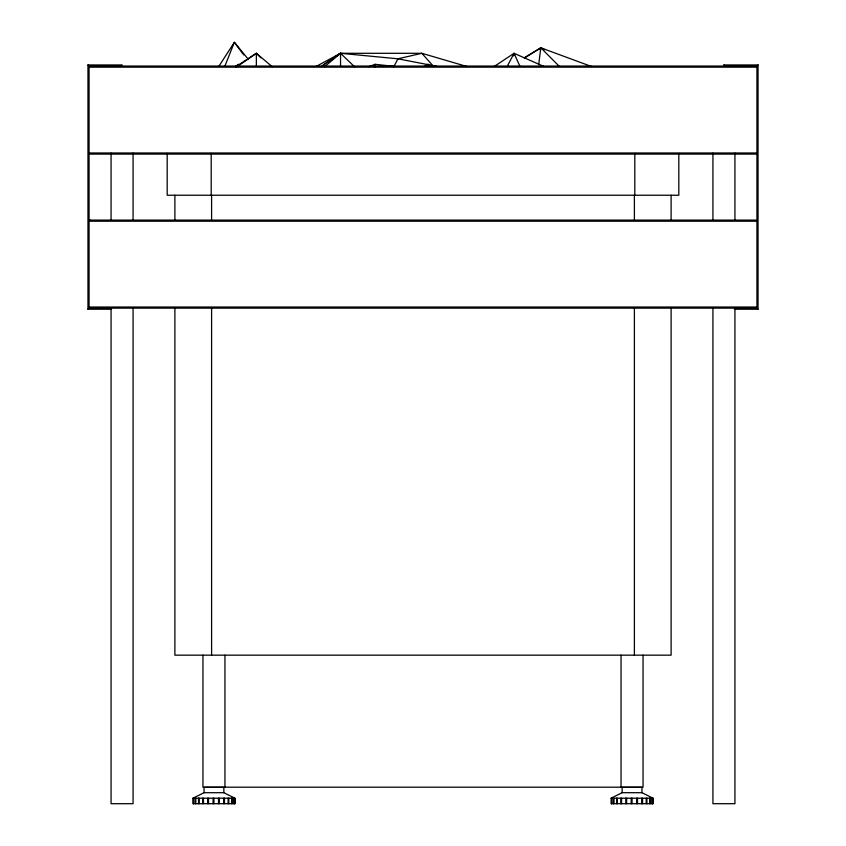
<?xml version="1.0" encoding="UTF-8"?>
<svg xmlns="http://www.w3.org/2000/svg" width="846" height="846" viewBox="0 0 846 846"><rect width="100%" height="100%" fill="white"/><g stroke="black" fill="none" stroke-linecap="round" stroke-linejoin="round"><path stroke-width="1.27" d="M538.691 64.634L540.816 47.799L591.481 66.496M513.681 55.868L514.061 53.298L543.957 66.485M224.761 66.453L234.363 42.3L248.47 59.474M393.75 66.771L397.948 58.808L421.858 53.298L466.865 66.506M507.441 65.914L514.061 53.298L520.036 66.538M218.733 66.506L234.363 42.3L243.754 54.937M538.987 49.639L540.816 47.799L544.348 49.544M90.162 66.062L89.063 67.162L756.937 67.162L755.838 66.062M120.967 66.062L122.067 64.962L87.963 64.962L87.963 309.234L111.577 309.234M87.963 309.234L89.063 308.134L756.937 308.134L758.037 309.234L734.423 309.234M87.963 64.962L89.063 66.062L756.937 66.062L758.037 64.962L723.933 64.962L723.933 66.062M755.838 308.134L756.937 307.035L89.063 307.035L90.162 308.134M324.61 66.697L340.536 53.298L421.858 53.298L433.237 66.136M235.59 66.665L238.699 64.307L235.505 66.506M236.933 66.771L256.359 53.298L272.222 66.697M321.205 66.633L340.536 53.298L397.948 58.808L436.917 66.369M323.204 64.931L340.536 53.298L354.506 66.739M494.339 66.379L514.061 53.298M331.844 59.009L340.536 53.298L340.536 65.999M236.817 66.083L256.359 53.298L260.938 57.888M524.34 58.12L540.816 47.799L544.105 49.808M524.319 57.803L540.816 47.799L559.396 66.474M424.565 66.274L427.949 64.307L430.202 65.628M316.393 66.295L340.536 53.298M192.941 798.201L204.045 792.702L223.852 792.702L234.945 798.201L234.945 803.7L192.941 803.7L192.941 798.201L234.945 798.201L234.828 803.7M611.055 798.201L622.148 792.702L641.955 792.702L653.059 798.201L653.059 803.7L611.055 803.7L611.172 798.201L653.059 798.201L652.943 803.7M368.983 66.601L375.074 64.307L394.659 66.422M429.98 65.925L427.949 64.307L429.821 66.136M723.933 64.962L725.033 66.062M758.037 64.962L758.037 309.234M756.937 66.062L756.937 308.134M734.931 153.158L734.931 220.457M734.931 307.542L734.931 803.7L712.924 803.7L712.924 307.542M712.924 153.158L712.924 220.457M678.82 153.433L678.82 195.236L167.18 195.236L167.18 153.433M671.111 195.236L671.111 220.351M671.111 307.574L671.111 655.164L174.889 655.164L174.889 307.574M652.34 798.201L652.34 803.7M652.002 798.201L652.002 803.7M650.246 798.201L650.246 803.7M649.707 798.201L649.707 803.7M646.904 798.201L646.904 803.7M646.207 798.201L646.207 803.7M643.055 655.164L643.055 787.192L202.945 787.192L202.945 655.164M642.558 798.201L642.558 803.7M641.955 792.702L641.955 787.309L622.148 787.309L622.148 792.702M641.744 798.201L641.744 803.7M637.493 798.201L637.493 803.7M636.615 798.201L636.615 803.7M634.807 153.433L634.807 195.236M634.394 195.236L634.394 220.351M634.394 307.574L634.394 655.164M632.057 798.201L632.057 803.7M631.179 798.201L631.179 803.7M626.622 798.201L626.622 803.7M625.807 798.201L625.807 803.7M621.556 798.201L621.556 803.7M621.049 655.164L621.049 787.192M620.858 798.201L620.858 803.7M617.199 798.201L617.199 803.7M616.671 798.201L616.671 803.7M613.868 798.201L613.868 803.7M613.53 798.201L613.53 803.7M611.764 798.201L611.764 803.7M611.658 798.201L611.658 803.7M375.074 64.307L375.074 66.929M256.359 53.298L256.359 66.136M234.236 798.201L234.236 803.7M233.898 798.201L233.898 803.7M232.132 798.201L232.132 803.7M231.603 798.201L231.603 803.7M228.79 798.201L228.79 803.7M228.103 798.201L228.103 803.7M224.951 655.164L224.951 787.192M224.444 798.201L224.444 803.7M223.852 792.702L223.852 787.309L204.045 787.309L204.045 792.702M223.63 798.201L223.63 803.7M219.378 798.201L219.378 803.7M218.511 798.201L218.511 803.7M213.943 798.201L213.943 803.7M213.076 798.201L213.076 803.7M211.595 195.236L211.595 220.351M211.595 307.574L211.595 655.164M211.193 153.433L211.193 195.236M208.507 798.201L208.507 803.7M207.693 798.201L207.693 803.7M203.442 798.201L203.442 803.7M202.744 798.201L202.744 803.7M199.096 798.201L199.096 803.7M198.556 798.201L198.556 803.7M195.754 798.201L195.754 803.7M195.415 798.201L195.415 803.7M193.66 798.201L193.66 803.7M193.544 798.201L193.544 803.7M174.889 195.236L174.889 220.351M133.076 153.158L133.076 220.457M133.076 307.542L133.076 803.7L111.069 803.7L111.069 307.542M111.069 153.158L111.069 220.457M89.063 66.062L89.063 308.134M90.162 220.108L89.063 221.208L756.937 221.208L755.838 220.108L90.162 220.108M756.937 152.989L755.838 154.088L90.162 154.088L89.063 152.989L756.937 152.989"/></g></svg>
